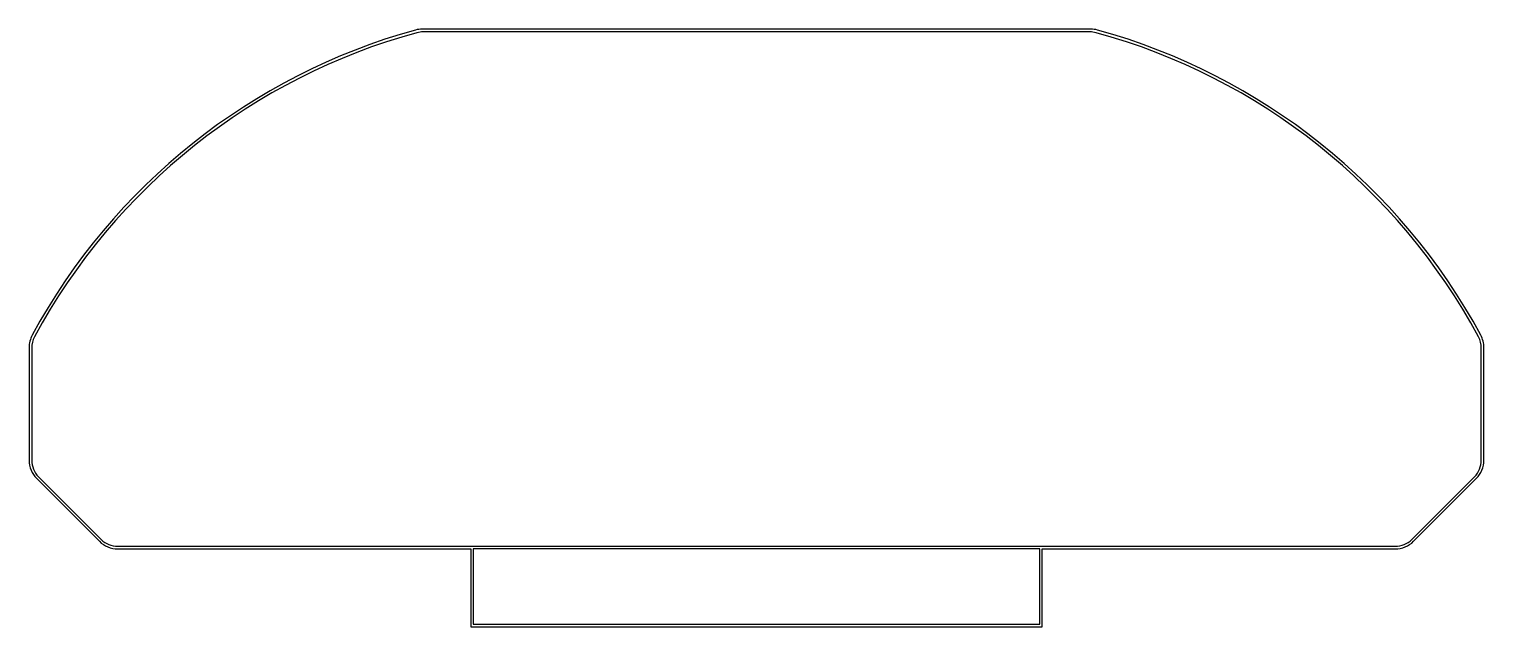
# Model space of a CAD drawing. Header units: metres. Extents: x -2800 to 2800, y 300 to 2600.
import ezdxf

# ---------------------------------------------------------------- set-up
doc = ezdxf.new("R2010")
doc.units = ezdxf.units.M

msp = doc.modelspace()

# ---------------------------------------------------------------- linework, layer by layer
at = {"layer": 'PARAMETRIX'}
for p, q in [((1286.5719, 2600), (-1286.5719, 2600)), ((1283.2431, 2589.3657), (-1283.2431, 2589.3657)), ((-2800, 1374.9596), (-2800, 941.4214)), ((-2790, 1373.3809), (-2790, 941.4214)), ((2790, 941.4214), (2790, 1373.3809)), ((2800, 941.4214), (2800, 1374.9596)), ((-2770.7107, 870.7107), (-2529.2893, 629.2893)), ((-2763.6396, 877.7817), (-2522.2183, 636.3604)), ((2522.2183, 636.3604), (2763.6396, 877.7817)), ((2529.2893, 629.2893), (2770.7107, 870.7107)), ((-2458.5786, 610), (2458.5786, 610)), ((-2458.5786, 600), (-1100, 600)), ((-1100, 600), (-1100, 300)), ((1090, 600), (-1090, 600)), ((-1090, 600), (-1090, 310)), ((1090, 310), (1090, 600)), ((1100, 300), (1100, 600)), ((1100, 600), (2458.5786, 600)), ((-1100, 300), (1100, 300)), ((-1090, 310), (1090, 310))]:
    msp.add_line(p, q, dxfattribs=at)
for centre, radius, start, end in [((-671.7666, 277.2082), 2406.25, 105.461, 151.5762), ((-678.1326, 283.6915), 2386.8175, 105.2752, 151.6775), ((-1286.5719, 2500), 100, 90, 105.461), ((-1283.2431, 2499.3657), 90, 90, 105.2752), ((1283.2431, 2499.3657), 90, 74.7248, 90), ((1286.5719, 2500), 100, 74.539, 90), ((678.1326, 283.6915), 2386.8175, 28.3225, 74.7248), ((671.7666, 277.2082), 2406.25, 28.4238, 74.539), ((-2700, 1374.9596), 100, 151.5762, 180), ((-2700, 1373.3809), 90, 151.6775, 180), ((2700, 1373.3809), 90, 360, 28.3225), ((2700, 1374.9596), 100, 0, 28.4238), ((-2700, 941.4214), 100, 180, 225), ((-2700, 941.4214), 90, 180, 225), ((2700, 941.4214), 90, 315, 360), ((2700, 941.4214), 100, 315, 0), ((-2458.5786, 700), 100, 225, 270), ((-2458.5786, 700), 90, 225, 270), ((2458.5786, 700), 90, 270, 315), ((2458.5786, 700), 100, 270, 315)]:
    msp.add_arc(centre, radius, start, end, dxfattribs=at)

doc.saveas('drawing.dxf')
